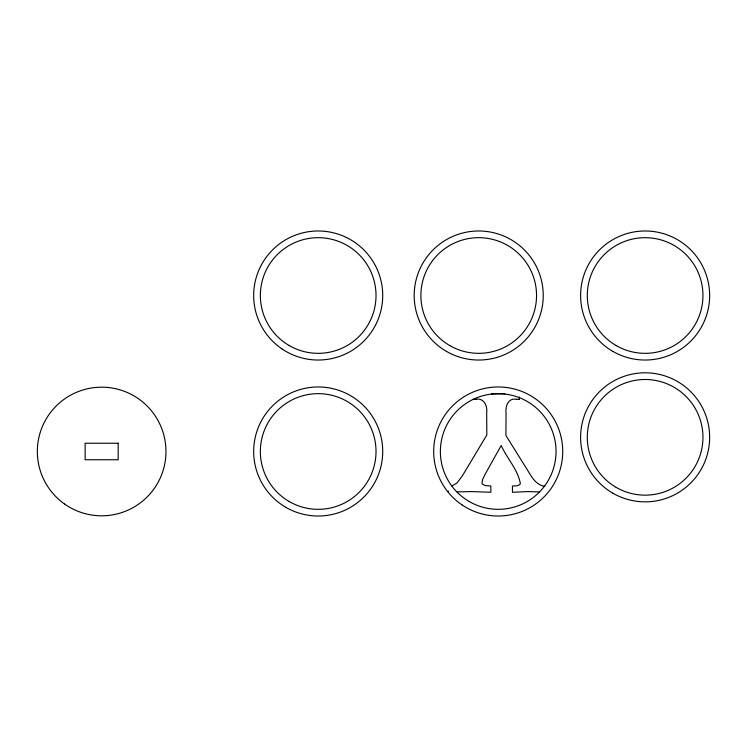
<?xml version="1.0" encoding="UTF-8"?>
<svg xmlns="http://www.w3.org/2000/svg" width="747" height="747" viewBox="0 0 747 747"><rect width="100%" height="100%" fill="white"/><g stroke="black" fill="none" stroke-linecap="round" stroke-linejoin="round"><path stroke-width="1.12" d="M485.793 473.056L501.2 445.511C506.849 458.191 517.979 469.798 520.351 483.552A2.885 2.885 0 0 1 519.529 484.738L516.933 485.793L512.451 486.017L512.451 492.273L527.886 491.582L539.577 491.937M485.41 473.747L482.581 479.49L481.955 483.253A2.297 2.297 0 0 0 482.422 484.168L485.27 485.569L490.844 486.017L490.844 492.273L471.805 491.582L456.968 491.899M462.71 475.297L486.82 434.95L486.68 412.998C487.604 406.256 484.215 397.806 476.044 399.243M462.505 475.652L456.931 483.01L451.842 485.998M544.796 486.278C534.292 484.915 529.931 473.299 524.543 465.381L505.924 435.51L506.064 413.278C505.168 406.573 508.016 397.712 516.41 399.243M504.907 393.781L491.629 393.893M475.867 399.243L473.056 399.384M519.062 399.384L516.653 399.253M519.258 397.04L519.258 399.384M448.396 491.106L448.396 492.273M118.175 443.232L85.13 443.232L85.13 459.75L118.175 459.75L118.175 443.232M612.867 351.389A64.522 64.522 0 0 0 709.65 295.504A64.522 64.522 0 0 0 612.867 239.628A64.522 64.522 0 0 0 612.867 351.389M616.21 345.59A57.827 57.827 0 0 0 702.955 295.504A57.827 57.827 0 0 0 616.21 245.427A57.827 57.827 0 0 0 616.21 345.59M282.03 348.942A64.522 64.522 0 0 0 382.557 300.107A64.522 64.522 0 0 0 290.004 237.471A64.522 64.522 0 0 0 282.03 348.942M289.276 345.59A57.827 57.827 0 0 0 376.021 295.504A57.827 57.827 0 0 0 289.276 245.427A57.827 57.827 0 0 0 289.276 345.59M64.587 504.048A64.307 64.307 0 0 0 165.703 457.313A64.307 64.307 0 0 0 74.672 393.118A64.307 64.307 0 0 0 64.587 504.048M462.038 504.925A64.522 64.522 0 0 0 562.566 456.1A64.522 64.522 0 0 0 470.012 393.454A64.522 64.522 0 0 0 462.038 504.925M469.293 501.573A57.827 57.827 0 0 0 556.039 451.496A57.827 57.827 0 0 0 469.293 401.41A57.827 57.827 0 0 0 469.293 501.573M446.454 351.389A64.522 64.522 0 0 0 543.237 295.504A64.522 64.522 0 0 0 446.454 239.628A64.522 64.522 0 0 0 446.454 351.389M449.797 345.59A57.827 57.827 0 0 0 536.542 295.504A57.827 57.827 0 0 0 449.797 245.427A57.827 57.827 0 0 0 449.797 345.59M285.933 507.372A64.522 64.522 0 0 0 382.716 451.496A64.522 64.522 0 0 0 285.933 395.611A64.522 64.522 0 0 0 285.933 507.372M289.276 501.573A57.827 57.827 0 0 0 376.021 451.496A57.827 57.827 0 0 0 289.276 401.41A57.827 57.827 0 0 0 289.276 501.573M612.867 493.207A64.522 64.522 0 0 0 709.65 437.322A64.522 64.522 0 0 0 612.867 381.446A64.522 64.522 0 0 0 612.867 493.207M616.21 487.408A57.827 57.827 0 0 0 702.955 437.322A57.827 57.827 0 0 0 616.21 387.245A57.827 57.827 0 0 0 616.21 487.408"/></g></svg>
